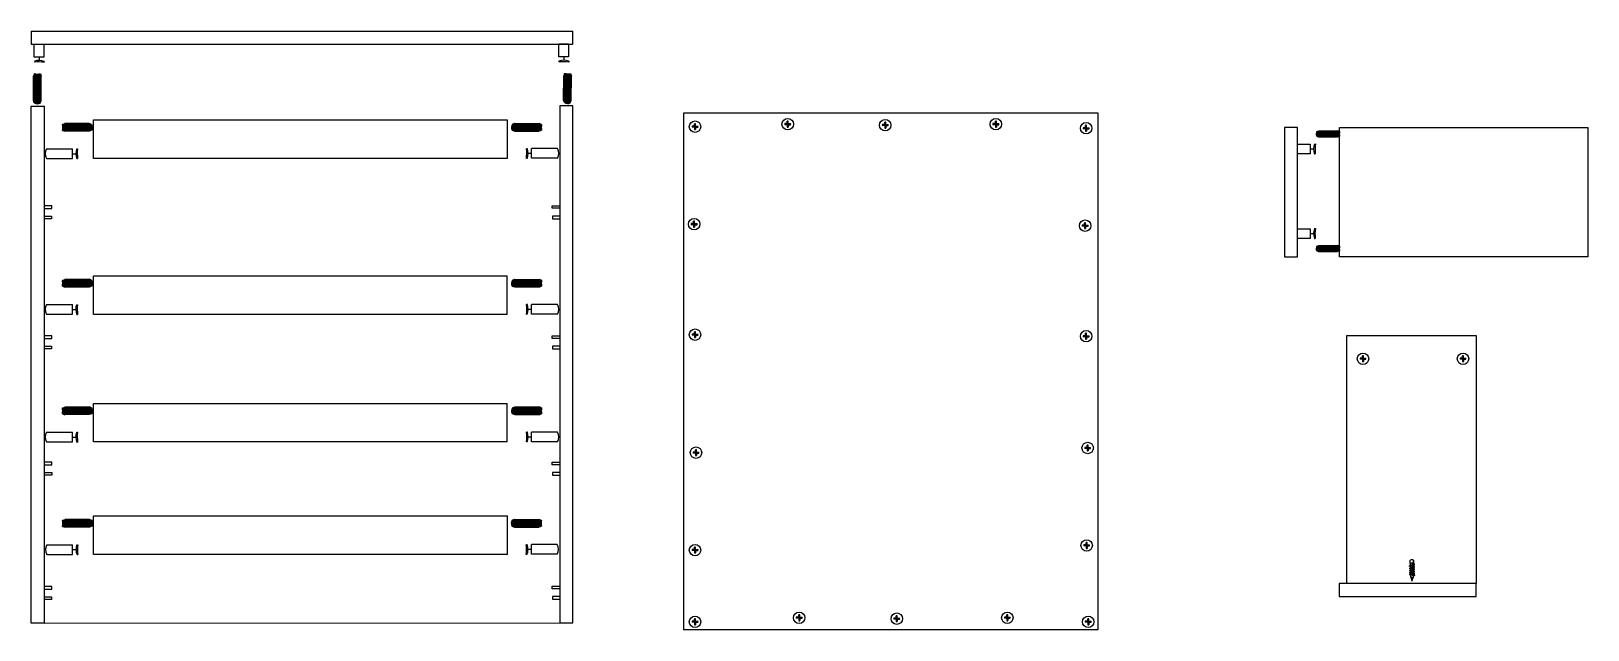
# Model space of a CAD drawing. Header units: inches. Extents: x 25.2 to 28.21, y 14.16 to 15.32.
import ezdxf

# ---------------------------------------------------------------- set-up
doc = ezdxf.new("R2010")
doc.units = ezdxf.units.IN
doc.header["$MEASUREMENT"] = 0

# ---------------------------------------------------------------- blocks, each defined once
blk = doc.blocks.new('Vite a croce a testa troncoconica - 10 mm da sopra')
at = {"color": 0, "linetype": 'Continuous'}
for p, q in [((-0.9, 0.9), (-5, 0.9)), ((-0.9, 0.9), (-0.9, 5)), ((0.9, 0.9), (-0.9, 0.9)), ((-0.9, 0.9), (-0.9, -0.9)), ((0.9, 0.9), (0.9, 5)), ((0.9, 0.9), (5, 0.9)), ((0.9, 0.9), (0.9, -0.9)), ((-0.9, -0.9), (-5, -0.9)), ((0.9, -0.9), (-0.9, -0.9)), ((-0.9, -0.9), (-0.9, -5)), ((0.9, -0.9), (0.9, -5)), ((0.9, -0.9), (5, -0.9))]:
    blk.add_line(p, q, dxfattribs=at)
blk.add_circle((0, 0), 9.84, dxfattribs=at)
for start, end in [(169.7597, 190.2403), (79.7597, 100.2403), (349.7597, 10.2403), (259.7597, 280.2403)]:
    blk.add_arc((0, 0), 5.09, start, end, dxfattribs=at)

msp = doc.modelspace()

# ---------------------------------------------------------------- linework, layer by layer
for p, q in [((25.2022, 15.3172), (26.2492, 15.3172)), ((25.2022, 15.3172), (25.2022, 15.2922)), ((26.2492, 15.2922), (26.2492, 15.3172)), ((25.2022, 15.2922), (26.2007, 15.2922)), ((25.2082, 15.2919), (25.227, 15.2919)), ((25.2082, 15.2669), (25.2082, 15.2919)), ((25.2082, 15.2919), (25.227, 15.2919)), ((25.227, 15.2919), (25.227, 15.2669)), ((26.2007, 15.2922), (26.2492, 15.2922)), ((26.2221, 15.2923), (26.2409, 15.2923)), ((26.2221, 15.2673), (26.2221, 15.2923)), ((26.2221, 15.2923), (26.2409, 15.2923)), ((26.2409, 15.2923), (26.2409, 15.2673)), ((25.227, 15.2669), (25.2082, 15.2669)), ((25.2084, 15.2587), (25.2084, 15.2586)), ((25.2084, 15.2586), (25.2084, 15.2571)), ((25.2179, 15.2669), (25.2179, 15.2603)), ((25.2273, 15.2584), (25.2273, 15.2569)), ((26.2409, 15.2673), (26.2221, 15.2673)), ((26.2223, 15.2591), (26.2223, 15.2591)), ((26.2223, 15.2591), (26.2223, 15.2576)), ((26.2318, 15.2673), (26.2318, 15.2608)), ((26.2412, 15.2588), (26.2412, 15.2573)), ((25.2065, 15.1829), (25.2067, 15.2299)), ((25.2085, 15.2348), (25.2067, 15.2299)), ((25.2083, 15.1783), (25.2085, 15.2348)), ((25.21, 15.1775), (25.2101, 15.2345)), ((25.2117, 15.177), (25.2118, 15.2343)), ((25.2134, 15.1767), (25.2135, 15.2342)), ((25.2152, 15.1767), (25.2153, 15.2342)), ((25.2169, 15.177), (25.217, 15.2343)), ((25.2186, 15.1775), (25.2188, 15.2345)), ((25.22, 15.2348), (25.2216, 15.2298)), ((25.2204, 15.1801), (25.2206, 15.2328)), ((25.2214, 15.1828), (25.2216, 15.2298)), ((26.2311, 15.1834), (26.2314, 15.2304)), ((26.2331, 15.2353), (26.2314, 15.2304)), ((26.2329, 15.1788), (26.2331, 15.2353)), ((26.2346, 15.178), (26.2347, 15.235)), ((26.2364, 15.1775), (26.2364, 15.2348)), ((26.2381, 15.1772), (26.2382, 15.2347)), ((26.2399, 15.1772), (26.2399, 15.2347)), ((26.2415, 15.1775), (26.2416, 15.2348)), ((26.2433, 15.178), (26.2434, 15.235)), ((26.2446, 15.2353), (26.2463, 15.2303)), ((26.245, 15.1806), (26.2452, 15.2334)), ((26.246, 15.1834), (26.2463, 15.2303)), ((25.2022, 14.1723), (25.2022, 15.1723)), ((25.2022, 15.1723), (25.2272, 15.1723)), ((25.2083, 15.1783), (25.2065, 15.1829)), ((25.2196, 15.1779), (25.2214, 15.1828)), ((25.2272, 15.1723), (25.2272, 14.1723)), ((25.2272, 15.1723), (25.2272, 14.9223)), ((26.2242, 15.1726), (26.2242, 14.1726)), ((26.2242, 15.1726), (26.2242, 14.9226)), ((26.2492, 15.1726), (26.2242, 15.1726)), ((26.2242, 15.1726), (26.2242, 14.1726)), ((26.2242, 15.1726), (26.2242, 14.9226)), ((26.2329, 15.1788), (26.2311, 15.1834)), ((26.2442, 15.1784), (26.246, 15.1834)), ((26.2492, 14.1726), (26.2492, 15.1726)), ((25.2626, 15.1365), (25.2675, 15.1383)), ((25.3191, 15.1368), (25.2626, 15.1365)), ((25.32, 15.135), (25.2629, 15.1349)), ((25.3145, 15.1385), (25.2675, 15.1383)), ((25.3191, 15.1368), (25.3145, 15.1385)), ((25.3225, 15.1454), (26.1225, 15.1454)), ((25.3225, 15.0708), (25.3225, 15.1454)), ((26.1225, 15.1454), (26.1225, 15.0708)), ((26.1309, 15.1335), (26.1882, 15.1335)), ((26.1314, 15.1353), (26.1884, 15.1351)), ((26.1322, 15.137), (26.1368, 15.1388)), ((26.1322, 15.137), (26.1887, 15.1367)), ((26.1368, 15.1388), (26.1838, 15.1385)), ((26.1887, 15.1367), (26.1838, 15.1385)), ((26.4635, 14.159), (26.4635, 15.159)), ((26.4635, 15.159), (27.2635, 15.159)), ((27.2635, 15.159), (27.2635, 14.159)), ((25.2627, 15.1251), (25.2676, 15.1234)), ((25.32, 15.1264), (25.2629, 15.1263)), ((25.3205, 15.1333), (25.2632, 15.1332)), ((25.3205, 15.1281), (25.2632, 15.128)), ((25.3207, 15.1316), (25.2633, 15.1315)), ((25.3207, 15.1298), (25.2633, 15.1297)), ((25.3174, 15.1246), (25.2646, 15.1244)), ((25.3146, 15.1236), (25.2676, 15.1234)), ((25.3195, 15.1254), (25.3146, 15.1236)), ((26.1306, 15.1318), (26.1881, 15.1317)), ((26.1306, 15.13), (26.1881, 15.13)), ((26.1309, 15.1283), (26.1882, 15.1282)), ((26.1314, 15.1266), (26.1884, 15.1265)), ((26.1318, 15.1256), (26.1368, 15.1239)), ((26.134, 15.1249), (26.1868, 15.1246)), ((26.1368, 15.1239), (26.1837, 15.1236)), ((26.1887, 15.1253), (26.1837, 15.1236)), ((27.6496, 15.1307), (27.6246, 15.1307)), ((27.6246, 15.1307), (27.6246, 14.8807)), ((27.6496, 14.8807), (27.6496, 15.1307)), ((27.6857, 15.119), (27.7304, 15.1189)), ((27.6857, 15.1176), (27.7304, 15.1176)), ((27.6859, 15.1203), (27.7305, 15.1203)), ((27.6859, 15.1163), (27.7305, 15.1162)), ((27.6863, 15.1217), (27.7306, 15.1216)), ((27.6863, 15.115), (27.7306, 15.1149)), ((27.6867, 15.1142), (27.6905, 15.1128)), ((27.687, 15.123), (27.6906, 15.1244)), ((27.687, 15.123), (27.7308, 15.1229)), ((27.6884, 15.1136), (27.7294, 15.1134)), ((27.6905, 15.1128), (27.7271, 15.1126)), ((27.6906, 15.1244), (27.7271, 15.1242)), ((27.7308, 15.1229), (27.7271, 15.1242)), ((27.7308, 15.1139), (27.7271, 15.1126)), ((27.7308, 14.8807), (27.7308, 15.1307)), ((27.7308, 15.1307), (28.2108, 15.1307)), ((28.2108, 15.1307), (28.2108, 14.8807)), ((25.232, 15.0897), (25.282, 15.0897)), ((25.282, 15.0709), (25.282, 15.0897)), ((25.282, 15.08), (25.2886, 15.08)), ((25.2902, 15.0895), (25.2903, 15.0895)), ((25.2903, 15.0895), (25.2918, 15.0895)), ((26.1611, 15.0897), (26.1596, 15.0897)), ((26.1612, 15.0897), (26.1611, 15.0897)), ((26.1693, 15.0802), (26.1628, 15.0802)), ((26.2193, 15.0899), (26.1693, 15.0899)), ((26.1693, 15.0711), (26.1693, 15.0899)), ((27.6496, 15.0986), (27.6742, 15.0986)), ((27.6742, 15.0798), (27.6496, 15.0798)), ((27.6742, 15.0986), (27.6742, 15.0798)), ((27.6742, 15.0894), (27.6808, 15.0894)), ((27.6824, 15.08), (27.6824, 15.08)), ((27.6824, 15.08), (27.6839, 15.08)), ((27.6827, 15.0988), (27.6842, 15.0988)), ((25.232, 15.0709), (25.282, 15.0709)), ((25.2905, 15.0706), (25.292, 15.0706)), ((26.1225, 15.0708), (25.3225, 15.0708)), ((26.1608, 15.0708), (26.1593, 15.0708)), ((26.2193, 15.0711), (26.1693, 15.0711)), ((25.2268, 14.9591), (25.2418, 14.9591)), ((25.2418, 14.9541), (25.2268, 14.9541)), ((25.2422, 14.9791), (25.2272, 14.9791)), ((25.2272, 14.9741), (25.2422, 14.9741)), ((25.2418, 14.9591), (25.2418, 14.9541)), ((25.2422, 14.9741), (25.2422, 14.9791)), ((26.2091, 14.9744), (26.2091, 14.9794)), ((26.2091, 14.9794), (26.2241, 14.9794)), ((26.2241, 14.9744), (26.2091, 14.9744)), ((26.2246, 14.9593), (26.2096, 14.9593)), ((26.2096, 14.9593), (26.2096, 14.9543)), ((26.2096, 14.9543), (26.2246, 14.9543)), ((27.6495, 14.9349), (27.6742, 14.9349)), ((27.6742, 14.9349), (27.6742, 14.9161)), ((27.6742, 14.9257), (27.6807, 14.9257)), ((27.6826, 14.9351), (27.6841, 14.9351)), ((25.2272, 14.9223), (25.2272, 14.6723)), ((26.2242, 14.9226), (26.2242, 14.6726)), ((26.2242, 14.9226), (26.2242, 14.6726)), ((27.6742, 14.9161), (27.6495, 14.9161)), ((27.6823, 14.9163), (27.6824, 14.9163)), ((27.6824, 14.9163), (27.6839, 14.9163)), ((27.6857, 14.8973), (27.7305, 14.8972)), ((27.6857, 14.8959), (27.7305, 14.8959)), ((27.6859, 14.8986), (27.7305, 14.8986)), ((27.6859, 14.8946), (27.7305, 14.8945)), ((27.6863, 14.9), (27.7306, 14.8999)), ((27.6864, 14.8933), (27.7307, 14.8932)), ((27.687, 14.9013), (27.6906, 14.9027)), ((27.687, 14.9013), (27.7308, 14.9012)), ((27.6906, 14.9027), (27.7271, 14.9025)), ((27.7308, 14.9012), (27.7271, 14.9025)), ((27.6246, 14.8807), (27.6496, 14.8807)), ((27.6867, 14.8925), (27.6905, 14.8911)), ((27.6884, 14.8919), (27.7294, 14.8917)), ((27.6905, 14.8911), (27.7271, 14.8909)), ((27.7308, 14.8922), (27.7271, 14.8909)), ((28.2108, 14.8807), (27.7308, 14.8807)), ((25.2626, 14.835), (25.2675, 14.8368)), ((25.3191, 14.8353), (25.2626, 14.835)), ((25.3199, 14.8335), (25.2629, 14.8334)), ((25.3145, 14.8371), (25.2675, 14.8368)), ((25.3191, 14.8353), (25.3145, 14.8371)), ((25.3225, 14.844), (26.1225, 14.844)), ((25.3225, 14.7693), (25.3225, 14.844)), ((26.1225, 14.7693), (26.1225, 14.844)), ((26.1314, 14.8338), (26.1885, 14.8337)), ((26.1323, 14.8355), (26.1369, 14.8373)), ((26.1323, 14.8355), (26.1888, 14.8353)), ((26.1369, 14.8373), (26.1839, 14.837)), ((26.1888, 14.8353), (26.1839, 14.837)), ((25.2627, 14.8236), (25.2676, 14.8219)), ((25.3199, 14.8249), (25.2629, 14.8248)), ((25.3205, 14.8318), (25.2631, 14.8318)), ((25.3204, 14.8266), (25.2631, 14.8265)), ((25.3207, 14.8301), (25.2632, 14.83)), ((25.3207, 14.8283), (25.2632, 14.8282)), ((25.3173, 14.8231), (25.2646, 14.8229)), ((25.3146, 14.8222), (25.2676, 14.8219)), ((25.3195, 14.8239), (25.3146, 14.8222)), ((26.1307, 14.8303), (26.1881, 14.8302)), ((26.1307, 14.8285), (26.1881, 14.8285)), ((26.1309, 14.832), (26.1882, 14.832)), ((26.1309, 14.8269), (26.1882, 14.8267)), ((26.1314, 14.8251), (26.1885, 14.825)), ((26.1319, 14.8241), (26.1368, 14.8224)), ((26.134, 14.8234), (26.1868, 14.8232)), ((26.1368, 14.8224), (26.1838, 14.8221)), ((26.1887, 14.8238), (26.1838, 14.8221)), ((25.232, 14.7882), (25.282, 14.7882)), ((25.282, 14.7694), (25.282, 14.7882)), ((25.282, 14.7785), (25.2886, 14.7785)), ((25.2902, 14.788), (25.2902, 14.788)), ((25.2902, 14.788), (25.2917, 14.788)), ((26.1611, 14.7882), (26.1596, 14.7882)), ((26.1612, 14.7882), (26.1611, 14.7882)), ((26.1693, 14.7788), (26.1628, 14.7788)), ((26.2194, 14.7884), (26.1694, 14.7884)), ((26.1694, 14.7696), (26.1694, 14.7884)), ((25.232, 14.7694), (25.282, 14.7694)), ((25.2905, 14.7691), (25.292, 14.7691)), ((26.1225, 14.7693), (25.3225, 14.7693)), ((26.1609, 14.7694), (26.1594, 14.7694)), ((26.2194, 14.7696), (26.1694, 14.7696)), ((25.2422, 14.7276), (25.2272, 14.7276)), ((25.2272, 14.7226), (25.2422, 14.7226)), ((25.2422, 14.7226), (25.2422, 14.7276)), ((26.2091, 14.7228), (26.2091, 14.7278)), ((26.2091, 14.7278), (26.2241, 14.7278)), ((26.2241, 14.7228), (26.2091, 14.7228)), ((27.7452, 14.2487), (27.7452, 14.7287)), ((27.7452, 14.7287), (27.9952, 14.7287)), ((27.9952, 14.7287), (27.9952, 14.2487)), ((25.2268, 14.7076), (25.2418, 14.7076)), ((25.2418, 14.7026), (25.2268, 14.7026)), ((25.2418, 14.7076), (25.2418, 14.7026)), ((26.2246, 14.7078), (26.2096, 14.7078)), ((26.2096, 14.7078), (26.2096, 14.7028)), ((26.2096, 14.7028), (26.2246, 14.7028)), ((25.2272, 14.6723), (25.2272, 14.4223)), ((26.2242, 14.6726), (26.2242, 14.4226)), ((26.2242, 14.6726), (26.2242, 14.4226)), ((25.3225, 14.5972), (26.1225, 14.5972)), ((25.3225, 14.5225), (25.3225, 14.5972)), ((26.1225, 14.5225), (26.1225, 14.5972)), ((25.2626, 14.5882), (25.2675, 14.59)), ((25.3191, 14.5885), (25.2626, 14.5882)), ((25.2627, 14.5768), (25.2676, 14.5751)), ((25.3199, 14.5867), (25.2629, 14.5866)), ((25.3199, 14.5781), (25.2629, 14.578)), ((25.3205, 14.585), (25.2631, 14.585)), ((25.3204, 14.5798), (25.2631, 14.5797)), ((25.3207, 14.5833), (25.2632, 14.5832)), ((25.3207, 14.5815), (25.2632, 14.5814)), ((25.3173, 14.5763), (25.2646, 14.5761)), ((25.3145, 14.5903), (25.2675, 14.59)), ((25.3146, 14.5754), (25.2676, 14.5751)), ((25.3191, 14.5885), (25.3145, 14.5903)), ((25.3195, 14.5771), (25.3146, 14.5754)), ((26.1307, 14.5835), (26.1881, 14.5834)), ((26.1307, 14.5817), (26.1881, 14.5817)), ((26.1309, 14.5852), (26.1882, 14.5852)), ((26.1309, 14.5801), (26.1882, 14.5799)), ((26.1314, 14.587), (26.1885, 14.5869)), ((26.1314, 14.5783), (26.1885, 14.5782)), ((26.1319, 14.5773), (26.1368, 14.5756)), ((26.1323, 14.5887), (26.1369, 14.5905)), ((26.1323, 14.5887), (26.1888, 14.5885)), ((26.134, 14.5766), (26.1868, 14.5764)), ((26.1368, 14.5756), (26.1838, 14.5753)), ((26.1369, 14.5905), (26.1839, 14.5902)), ((26.1887, 14.577), (26.1838, 14.5753)), ((26.1888, 14.5885), (26.1839, 14.5902)), ((25.232, 14.5414), (25.282, 14.5414)), ((25.282, 14.5226), (25.282, 14.5414)), ((25.282, 14.5317), (25.2886, 14.5317)), ((25.2902, 14.5412), (25.2902, 14.5412)), ((25.2902, 14.5412), (25.2917, 14.5412)), ((26.1611, 14.5414), (26.1596, 14.5414)), ((26.1612, 14.5414), (26.1611, 14.5414)), ((26.1693, 14.532), (26.1628, 14.532)), ((26.2194, 14.5416), (26.1694, 14.5416)), ((26.1694, 14.5228), (26.1694, 14.5416)), ((25.232, 14.5226), (25.282, 14.5226)), ((25.2905, 14.5223), (25.292, 14.5223)), ((26.1225, 14.5225), (25.3225, 14.5225)), ((26.1609, 14.5226), (26.1594, 14.5226)), ((26.2194, 14.5228), (26.1694, 14.5228)), ((25.2424, 14.4832), (25.2274, 14.4832)), ((25.2274, 14.4782), (25.2424, 14.4782)), ((25.2424, 14.4782), (25.2424, 14.4832)), ((26.209, 14.4784), (26.209, 14.4834)), ((26.209, 14.4834), (26.224, 14.4834)), ((26.224, 14.4784), (26.209, 14.4784)), ((25.2269, 14.4632), (25.2419, 14.4632)), ((25.2419, 14.4582), (25.2269, 14.4582)), ((25.2419, 14.4632), (25.2419, 14.4582)), ((26.2245, 14.4634), (26.2095, 14.4634)), ((26.2095, 14.4634), (26.2095, 14.4584)), ((26.2095, 14.4584), (26.2245, 14.4584)), ((25.263, 14.3707), (25.2679, 14.3724)), ((25.3195, 14.3709), (25.263, 14.3707)), ((25.2631, 14.3592), (25.268, 14.3575)), ((25.3204, 14.3692), (25.2633, 14.3691)), ((25.3203, 14.3605), (25.2633, 14.3604)), ((25.3209, 14.3623), (25.2635, 14.3621)), ((25.3209, 14.3674), (25.2636, 14.3674)), ((25.3211, 14.3657), (25.2637, 14.3656)), ((25.3211, 14.3639), (25.2637, 14.3639)), ((25.3178, 14.3588), (25.265, 14.3586)), ((25.3149, 14.3727), (25.2679, 14.3724)), ((25.315, 14.3578), (25.268, 14.3575)), ((25.3195, 14.3709), (25.3149, 14.3727)), ((25.3199, 14.3595), (25.315, 14.3578)), ((25.3229, 14.3796), (26.1229, 14.3796)), ((25.3229, 14.305), (25.3229, 14.3796)), ((26.1229, 14.305), (26.1229, 14.3796)), ((26.1302, 14.366), (26.1877, 14.3658)), ((26.1302, 14.3642), (26.1877, 14.3641)), ((26.1305, 14.3677), (26.1878, 14.3676)), ((26.1305, 14.3625), (26.1878, 14.3624)), ((26.131, 14.3694), (26.188, 14.3693)), ((26.131, 14.3607), (26.1881, 14.3606)), ((26.1315, 14.3598), (26.1364, 14.358)), ((26.1318, 14.3711), (26.1365, 14.3729)), ((26.1318, 14.3711), (26.1884, 14.3709)), ((26.1336, 14.359), (26.1864, 14.3588)), ((26.1364, 14.358), (26.1834, 14.3578)), ((26.1365, 14.3729), (26.1834, 14.3726)), ((26.1884, 14.3709), (26.1834, 14.3726)), ((26.1883, 14.3594), (26.1834, 14.3578)), ((25.2324, 14.3238), (25.2824, 14.3238)), ((25.2824, 14.305), (25.2824, 14.3238)), ((25.2906, 14.3236), (25.2906, 14.3236)), ((25.2906, 14.3236), (25.2921, 14.3236)), ((26.1607, 14.3238), (26.1592, 14.3238)), ((26.1608, 14.3238), (26.1607, 14.3238)), ((26.2189, 14.3241), (26.1689, 14.3241)), ((26.1689, 14.3052), (26.1689, 14.3241)), ((25.2324, 14.305), (25.2824, 14.305)), ((25.2824, 14.3142), (25.289, 14.3142)), ((25.2909, 14.3048), (25.2924, 14.3048)), ((26.1229, 14.305), (25.3229, 14.305)), ((26.1605, 14.305), (26.159, 14.305)), ((26.1689, 14.3144), (26.1624, 14.3144)), ((26.2189, 14.3052), (26.1689, 14.3052)), ((25.242, 14.243), (25.227, 14.243)), ((25.227, 14.238), (25.242, 14.238)), ((25.242, 14.238), (25.242, 14.243)), ((26.2094, 14.2383), (26.2094, 14.2433)), ((26.2094, 14.2433), (26.2244, 14.2433)), ((26.2244, 14.2383), (26.2094, 14.2383)), ((27.7452, 14.2487), (27.7302, 14.2487)), ((27.7302, 14.2487), (27.7302, 14.2237)), ((27.9952, 14.2487), (27.7452, 14.2487)), ((27.7452, 14.2487), (27.7452, 14.2487)), ((27.9952, 14.2237), (27.9952, 14.2487)), ((25.2265, 14.223), (25.2415, 14.223)), ((25.2415, 14.218), (25.2265, 14.218)), ((25.2415, 14.223), (25.2415, 14.218)), ((26.2248, 14.2233), (26.2098, 14.2233)), ((26.2098, 14.2233), (26.2098, 14.2183)), ((26.2098, 14.2183), (26.2248, 14.2183)), ((27.7302, 14.2237), (27.9802, 14.2237)), ((27.9802, 14.2237), (27.9952, 14.2237)), ((25.2272, 14.1723), (25.2022, 14.1723)), ((25.2272, 14.1723), (26.2242, 14.1726)), ((26.2242, 14.1726), (26.2492, 14.1726)), ((27.2635, 14.159), (26.4635, 14.159))]:
    msp.add_line(p, q)
at = {"color": 0}
for p, q in [((27.8676, 14.2876), (27.8674, 14.2936)), ((27.8736, 14.2878), (27.8735, 14.2941)), ((27.8743, 14.2878), (27.8742, 14.2938))]:
    msp.add_line(p, q, dxfattribs=at)
at = {"color": 7}
for p, q in [((27.8676, 14.2838), (27.8657, 14.2823)), ((27.87, 14.2809), (27.8657, 14.2823)), ((27.8757, 14.281), (27.8657, 14.2823)), ((27.8677, 14.2794), (27.8658, 14.2779)), ((27.8758, 14.2766), (27.8658, 14.2779)), ((27.8701, 14.2765), (27.8658, 14.2779)), ((27.8678, 14.275), (27.8659, 14.2735)), ((27.8702, 14.272), (27.8659, 14.2735)), ((27.8759, 14.2722), (27.8659, 14.2735)), ((27.8679, 14.2706), (27.8659, 14.2691)), ((27.8702, 14.2677), (27.8659, 14.2691)), ((27.876, 14.2678), (27.8659, 14.2691)), ((27.8681, 14.2677), (27.8661, 14.2663)), ((27.8762, 14.265), (27.8661, 14.2663)), ((27.8705, 14.2648), (27.8661, 14.2663)), ((27.8676, 14.2876), (27.8676, 14.2838)), ((27.8707, 14.2828), (27.8676, 14.2838)), ((27.8677, 14.2794), (27.8677, 14.2817)), ((27.8708, 14.2784), (27.8677, 14.2794)), ((27.8678, 14.275), (27.8678, 14.2772)), ((27.8709, 14.2739), (27.8678, 14.275)), ((27.8679, 14.2706), (27.8679, 14.2728)), ((27.871, 14.2695), (27.8679, 14.2706)), ((27.8711, 14.2667), (27.8681, 14.2677)), ((27.8682, 14.2644), (27.8682, 14.2656)), ((27.8693, 14.2606), (27.8682, 14.2644)), ((27.8697, 14.261), (27.8688, 14.2603)), ((27.8713, 14.2605), (27.8697, 14.261)), ((27.87, 14.2809), (27.8738, 14.2796)), ((27.8701, 14.2765), (27.8738, 14.2752)), ((27.8702, 14.272), (27.8739, 14.2708)), ((27.8702, 14.2677), (27.874, 14.2664)), ((27.8705, 14.2648), (27.8742, 14.2635)), ((27.8756, 14.2855), (27.8706, 14.2862)), ((27.8707, 14.2828), (27.8757, 14.281)), ((27.8708, 14.2784), (27.8758, 14.2766)), ((27.8709, 14.2739), (27.8759, 14.2722)), ((27.871, 14.2695), (27.876, 14.2678)), ((27.8711, 14.2667), (27.8762, 14.265)), ((27.8712, 14.2849), (27.8736, 14.2841)), ((27.8713, 14.287), (27.8756, 14.2855)), ((27.873, 14.2599), (27.8742, 14.2635)), ((27.8736, 14.2878), (27.8737, 14.2817)), ((27.8756, 14.2855), (27.8736, 14.2841)), ((27.8757, 14.281), (27.8738, 14.2796)), ((27.8738, 14.2796), (27.8738, 14.2773)), ((27.8758, 14.2766), (27.8738, 14.2752)), ((27.8738, 14.2752), (27.8739, 14.2729)), ((27.8759, 14.2722), (27.8739, 14.2708)), ((27.8739, 14.2708), (27.874, 14.2685)), ((27.876, 14.2678), (27.874, 14.2664)), ((27.8741, 14.2679), (27.8742, 14.2657)), ((27.8762, 14.265), (27.8742, 14.2635)), ((27.8743, 14.2878), (27.8744, 14.2817)), ((27.8745, 14.2796), (27.8745, 14.2773)), ((27.8746, 14.2752), (27.8746, 14.2729)), ((27.8746, 14.2708), (27.8747, 14.2685)), ((27.8748, 14.268), (27.8749, 14.2657)), ((27.8738, 14.2596), (27.8688, 14.2603)), ((27.8709, 14.2595), (27.8688, 14.2603)), ((27.8714, 14.2533), (27.8695, 14.26)), ((27.8709, 14.2595), (27.8728, 14.2589)), ((27.8713, 14.2605), (27.8738, 14.2596)), ((27.8714, 14.2533), (27.8728, 14.2589))]:
    msp.add_line(p, q, dxfattribs=at)
for centre, radius, start, end in [((25.2174, 15.2345), 0.0259, 67.7147, 110.4295), ((25.2168, 15.1792), 0.0784, 82.3249, 96.1234), ((26.2313, 15.2349), 0.0259, 67.7147, 110.4295), ((26.2307, 15.1796), 0.0784, 82.3249, 96.1234), ((25.2144, 15.2601), 0.0259, 256.9097, 282.4225), ((26.239, 15.2606), 0.0259, 256.9097, 282.4225), ((25.2143, 15.1887), 0.012, 239.8095, 296.3989), ((26.2389, 15.1892), 0.012, 239.8095, 296.3989), ((25.2374, 15.1306), 0.0259, 347.5775, 13.0903), ((25.3088, 15.1307), 0.012, 333.6011, 30.1905), ((26.1426, 15.131), 0.012, 149.8095, 206.3989), ((26.214, 15.1309), 0.0259, 166.9097, 192.4225), ((27.695, 15.1183), 0.00933, 149.8095, 206.3989), ((27.7577, 15.1184), 0.0273, 170.5112, 189.4888), ((25.2492, 15.0803), 0.0196, 151.2164, 208.7836), ((25.3145, 15.0804), 0.0259, 159.5705, 202.2853), ((25.3697, 15.0811), 0.0784, 173.8766, 187.6751), ((26.0816, 15.0813), 0.0784, 352.3249, 6.1234), ((26.1369, 15.0807), 0.0259, 337.7147, 20.4295), ((26.2022, 15.0805), 0.0196, 331.2164, 28.7836), ((27.7066, 15.089), 0.0259, 157.7147, 200.4295), ((27.7619, 15.0884), 0.0784, 172.3249, 186.1234), ((27.7066, 14.9253), 0.0259, 157.7147, 200.4295), ((27.7618, 14.9247), 0.0784, 172.3249, 186.1234), ((27.695, 14.8967), 0.00933, 149.8095, 206.3989), ((27.7577, 14.8967), 0.0273, 170.5112, 189.4888), ((25.2373, 14.8292), 0.0259, 347.5775, 13.0903), ((25.3088, 14.8292), 0.012, 333.6011, 30.1905), ((26.1426, 14.8295), 0.012, 149.8095, 206.3989), ((26.214, 14.8294), 0.0259, 166.9097, 192.4225), ((25.2492, 14.7788), 0.0196, 151.2164, 208.7836), ((25.3144, 14.7789), 0.0259, 159.5705, 202.2853), ((25.3697, 14.7796), 0.0784, 173.8766, 187.6751), ((26.0817, 14.7798), 0.0784, 352.3249, 6.1234), ((26.1369, 14.7792), 0.0259, 337.7147, 20.4295), ((26.2022, 14.779), 0.0196, 331.2164, 28.7836), ((25.2373, 14.5824), 0.0259, 347.5775, 13.0903), ((25.3088, 14.5824), 0.012, 333.6011, 30.1905), ((26.1426, 14.5827), 0.012, 149.8095, 206.3989), ((26.214, 14.5826), 0.0259, 166.9097, 192.4225), ((25.2492, 14.532), 0.0196, 151.2164, 208.7836), ((25.3144, 14.5321), 0.0259, 159.5705, 202.2853), ((25.3697, 14.5328), 0.0784, 173.8766, 187.6751), ((26.0817, 14.533), 0.0784, 352.3249, 6.1234), ((26.1369, 14.5324), 0.0259, 337.7147, 20.4295), ((26.2022, 14.5322), 0.0196, 331.2164, 28.7836), ((25.2377, 14.3648), 0.0259, 347.5775, 13.0903), ((25.3092, 14.3649), 0.012, 333.6011, 30.1905), ((26.1422, 14.3651), 0.012, 149.8095, 206.3989), ((26.2136, 14.365), 0.0259, 166.9097, 192.4225), ((25.2496, 14.3144), 0.0196, 151.2164, 208.7836), ((25.3148, 14.3146), 0.0259, 159.5705, 202.2853), ((25.3701, 14.3152), 0.0784, 173.8766, 187.6751), ((26.0812, 14.3155), 0.0784, 352.3249, 6.1234), ((26.1365, 14.3148), 0.0259, 337.7147, 20.4295), ((26.2018, 14.3147), 0.0196, 331.2164, 28.7836), ((27.8709, 14.2874), 0.00716, 63.2106, 119.2481)]:
    msp.add_arc(centre, radius, start, end)
at = {"linetype": 'Continuous'}
msp.add_arc((27.8707, 14.28), 0.00829, 69.949, 112.5097, dxfattribs=at)
at = {"color": 7}
msp.add_arc((27.8717, 14.2859), 0.00115, 112.542, 244.4641, dxfattribs=at)

# ---------------------------------------------------------------- block references
at = {"xscale": 0.001125190308310454, "yscale": 0.001125190308310454, "zscale": 0.001125190308310454}
for p in [(26.4853, 15.1323), (27.2411, 15.1293), (26.4835, 14.9438), (27.2392, 14.9408), (26.4853, 14.73), (27.2411, 14.727), (27.7762, 14.6835), (27.9695, 14.6835), (26.4872, 14.5019), (27.2441, 14.5109), (26.4853, 14.3134), (27.2422, 14.3224)]:
    msp.add_blockref('Vite a croce a testa troncoconica - 10 mm da sopra', p, dxfattribs=at)
at = {"xscale": 0.001125190308310454, "yscale": 0.001125190308310454, "zscale": 0.001125190308310454, "rotation": 90}
for p in [(26.6644, 15.1372), (26.8529, 15.1353), (27.0667, 15.1372), (26.4853, 14.1747), (26.6866, 14.1825), (26.8751, 14.1807), (27.0888, 14.1825), (27.2452, 14.1747)]:
    msp.add_blockref('Vite a croce a testa troncoconica - 10 mm da sopra', p, dxfattribs=at)

doc.saveas('drawing.dxf')
